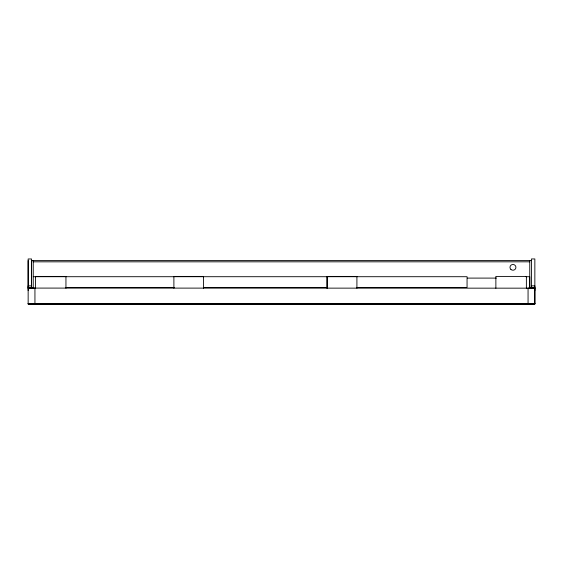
<?xml version="1.0" encoding="UTF-8"?>
<svg xmlns="http://www.w3.org/2000/svg" width="563" height="563" viewBox="0 0 563 563"><rect width="100%" height="100%" fill="white"/><g stroke="black" fill="none" stroke-linecap="round" stroke-linejoin="round"><path stroke-width="0.84" d="M28.15 260.613L28.164 290.621M531.458 285.856L534.85 285.856L534.836 303.816L28.157 303.823L34.941 303.95L34.941 288.122M34.941 288.186L28.164 288.052L28.15 285.87L31.542 285.877L31.542 258.973L28.15 258.973L28.15 304.048L534.85 304.048L534.85 258.952L531.458 258.952L531.458 288.038L534.836 288.038L528.946 288.165L31.549 288.087L31.542 260.613L529.769 260.592L529.762 287.552L531.458 287.552M31.549 303.858L33.681 303.858M534.836 290.607L534.85 287.552M531.451 303.795L529.755 303.837L534.843 303.809L528.059 303.929L528.059 288.101L534.836 288.038M529.319 303.837L531.451 303.837M529.762 261.823L33.231 261.837L33.231 260.613L33.238 288.573M327.089 276.412L327.089 288.277L327.082 276.412L356.914 276.412L356.914 288.277M33.238 276.707L467.058 276.707L467.058 287.419L356.358 287.419M525.962 276.707L529.762 276.707L529.762 288.573M467.367 278.101L496.369 278.101M31.542 287.573L33.238 287.566M65.554 287.419L174.495 287.419M203.489 287.419L327.363 287.419M28.15 303.71L534.85 303.71M28.15 303.83L534.85 303.83M529.769 260.592L531.458 260.599M526.377 288.277L526.377 276.412L495.869 276.412L495.876 288.277M203.553 288.277L203.553 276.412L173.89 276.412L173.897 288.277M65.948 288.27L65.948 276.412L35.441 276.412L35.441 288.27M31.549 288.052L28.164 288.052L31.549 288.052M510.901 269.438A2.977 2.878 0 0 0 515.842 268.03A2.977 2.878 0 0 0 512.112 264.589A2.977 2.878 0 0 0 510.901 269.438"/></g></svg>
